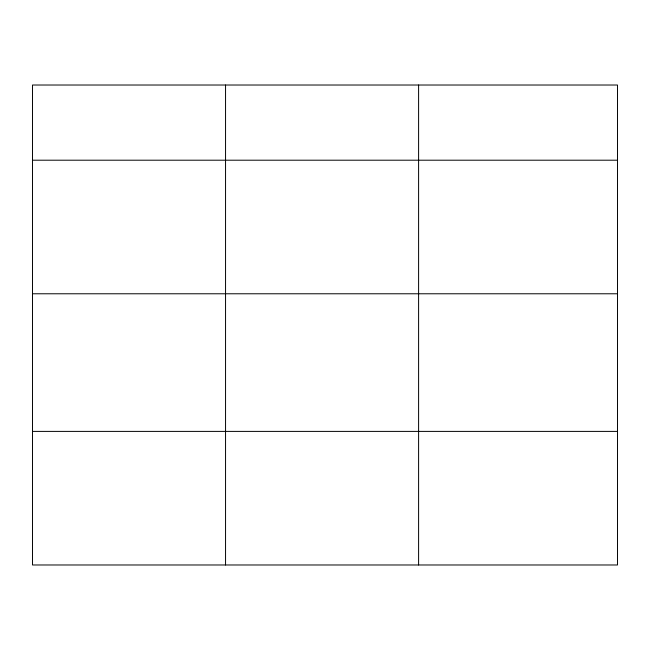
<?xml version="1.0" encoding="UTF-8"?>
<svg xmlns="http://www.w3.org/2000/svg" width="650" height="650" viewBox="0 0 650 650"><rect width="100%" height="100%" fill="white"/><g stroke="black" fill="none" stroke-linecap="round" stroke-linejoin="round"><path stroke-width="0.97" d="M617.5 293.776L617.5 85.02L32.5 85.02L32.5 564.98L617.5 564.98L617.5 293.776L32.5 293.776M32.5 160.201L617.5 160.201M32.5 431.397L617.5 431.397M418.6 85.02L418.6 564.98M225.55 85.02L225.55 564.98"/></g></svg>
